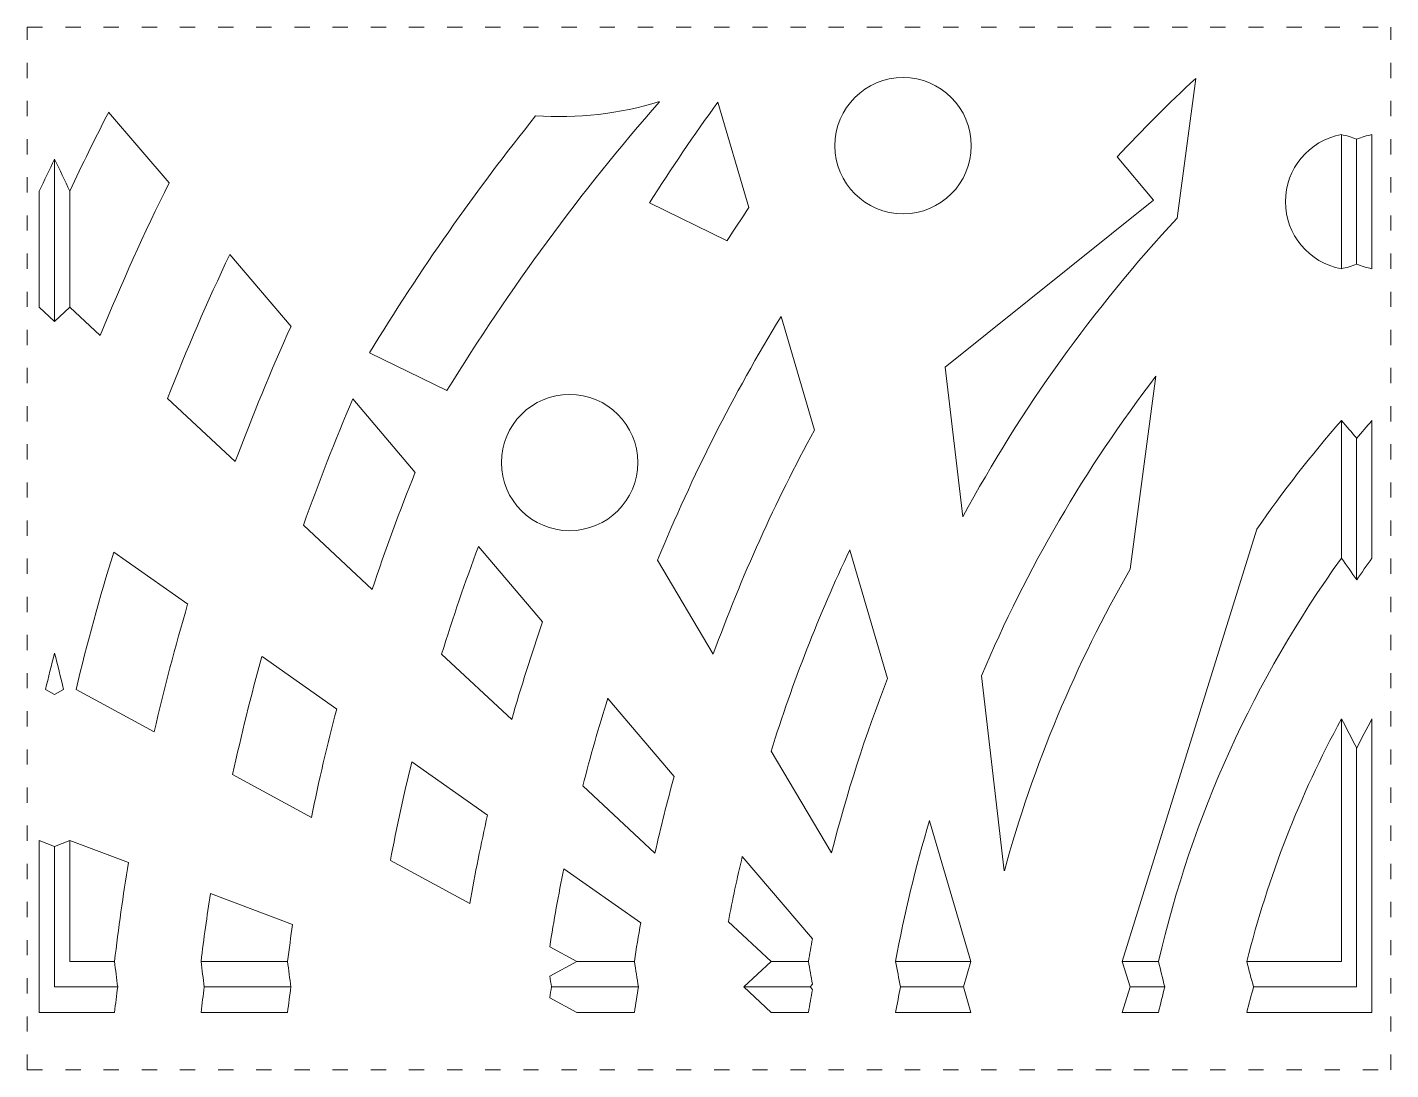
# Model space of a CAD drawing. Header units: millimetres. Extents: x 9016 to 10088, y -1073 to -253.
import ezdxf

# ---------------------------------------------------------------- set-up
doc = ezdxf.new("R2010")
doc.units = ezdxf.units.MM
doc.linetypes.add('ACAD_ISO03W100', pattern=[30, 12, -18])
doc.layers.get('0').update_dxf_attribs({"color": 216, "linetype": 'ACAD_ISO03W100', "lineweight": 0, "true_color": 0x800080})
doc.layers.add('6', color=18, linetype='Continuous', lineweight=0, true_color=0x000000)

msp = doc.modelspace()

# ---------------------------------------------------------------- linework, layer by layer
for p, q in [((9015.7, -252.7), (10087.6, -252.7)), ((9015.7, -1072.7), (9015.7, -252.7)), ((10087.6, -1072.7), (10087.6, -252.7)), ((9015.7, -1072.7), (10087.6, -1072.7))]:
    msp.add_line(p, q)
at = {"layer": '6', "lineweight": 13}
for p, q in [((9934.3, -293), (9919.6, -403)), ((9079.6, -319.4), (9127.1, -375.2)), ((9558.6, -311.6), (9583, -394.5)), ((10048.8, -442.7), (10048.8, -337.1)), ((10060.8, -340.8), (10060.8, -439)), ((10072.8, -337.1), (10072.8, -442.7)), ((9037.1, -484.2), (9037.1, -356.5)), ((9901.1, -388.8), (9872.4, -354.6)), ((9025.1, -381.6), (9025.1, -473)), ((9049.1, -473), (9049.1, -381.6)), ((9565.9, -420.6), (9504.9, -390.8)), ((9737.3, -520.1), (9901.1, -388.8)), ((9174.9, -431.4), (9223, -488)), ((9025.1, -473), (9037.1, -484.2)), ((9049.1, -473), (9037.1, -484.2)), ((9049.1, -473), (9073, -495.2)), ((9608.3, -480.2), (9634.5, -569.6)), ((9345.6, -538.5), (9284.6, -508.8)), ((9751.1, -637.8), (9737.3, -520.1)), ((9903, -527.2), (9882.7, -679)), ((9125.9, -544.7), (9179.2, -594.4)), ((9271.6, -545.1), (9320.7, -602.8)), ((10048.8, -670.4), (10048.8, -562)), ((10072.8, -670.4), (10072.8, -562)), ((10060.8, -687.4), (10060.8, -576)), ((9232.8, -644.4), (9286.9, -694.9)), ((9876.5, -987.6), (9982.4, -647.4)), ((9370.4, -661.1), (9420.8, -720.4)), ((9662.3, -663.9), (9692, -765)), ((9141.8, -706.6), (9083.6, -665.7)), ((9555, -745.7), (9511.2, -671.9)), ((9258.9, -789), (9200.2, -747.7)), ((9341.4, -745.8), (9396.6, -797.3)), ((9783.8, -916.3), (9765.8, -762.8)), ((9030, -773.6), (9037.1, -777.5)), ((9044.2, -773.6), (9037.1, -777.5)), ((9054, -773.6), (9115.4, -807)), ((9472, -780.6), (9524.3, -842)), ((10048.8, -987.6), (10048.8, -796.8)), ((10072.8, -1027.6), (10072.8, -796.8)), ((9647.9, -902.2), (9600.4, -822.2)), ((10060.8, -1007.6), (10060.8, -819.7)), ((9377.5, -872.4), (9318, -830.5)), ((9177.1, -840.5), (9239, -874.2)), ((9452.4, -849.4), (9509.1, -902.3)), ((9724.9, -876.8), (9757.5, -987.6)), ((9025.1, -892.5), (9037.1, -897)), ((9025.1, -1027.6), (9025.1, -892.5)), ((9049.1, -892.5), (9037.1, -897)), ((9037.1, -1007.6), (9037.1, -897)), ((9049.1, -987.6), (9049.1, -892.5)), ((9049.1, -892.5), (9095.2, -909.8)), ((9301.2, -908), (9363.6, -941.9)), ((9577.8, -904.9), (9633, -969.7)), ((9498, -957.2), (9437.5, -914.6)), ((9159.7, -934.1), (9224.3, -958.4)), ((9566.8, -956.2), (9600.4, -987.6)), ((9426.4, -976.1), (9447.6, -987.6)), ((9049.1, -987.6), (9084.3, -987.6)), ((9152.3, -987.6), (9220.3, -987.6)), ((9426.4, -999.1), (9447.6, -987.6)), ((9447.6, -987.6), (9492.9, -987.6)), ((9579, -1007.6), (9600.4, -987.6)), ((9600.4, -987.6), (9629.7, -987.6)), ((9698.3, -987.6), (9757.5, -987.6)), ((9751.6, -1007.6), (9757.5, -987.6)), ((9876.5, -987.6), (9882.7, -1007.6)), ((9876.5, -987.6), (9905.1, -987.6)), ((9974.5, -987.6), (10048.8, -987.6)), ((9037.1, -1007.6), (9086.7, -1007.6)), ((9154.8, -1007.6), (9223, -1007.6)), ((9427.8, -1007.6), (9496.2, -1007.6)), ((9579, -1007.6), (9600.4, -1027.6)), ((9579, -1007.6), (9631.1, -1007.6)), ((9631.1, -1007.6), (9633, -1005.4)), ((9631.1, -1007.6), (9633, -1009.7)), ((9702.2, -1007.6), (9751.6, -1007.6)), ((9751.6, -1007.6), (9757.5, -1027.6)), ((9876.5, -1027.6), (9882.7, -1007.6)), ((9882.7, -1007.6), (9909.9, -1007.6)), ((9979.8, -1007.6), (10060.8, -1007.6)), ((9426.4, -1016.1), (9447.6, -1027.6)), ((9025.1, -1027.6), (9084.3, -1027.6)), ((9152.3, -1027.6), (9220.3, -1027.6)), ((9447.6, -1027.6), (9492.9, -1027.6)), ((9600.4, -1027.6), (9629.7, -1027.6)), ((9698.3, -1027.6), (9757.5, -1027.6)), ((9876.5, -1027.6), (9905.1, -1027.6)), ((9974.5, -1027.6), (10072.8, -1027.6))]:
    msp.add_line(p, q, dxfattribs=at)
for centre, radius, start, end in [((9704.2, -345.9), 53.6, 0, 180), ((10760.3, -1184), 1215, 132.8315, 136.9506), ((10760.3, -1184), 1890, 152.7772, 154.8772), ((10783.9, -1421.1), 1687.5, 138.8772, 148.4667), ((10760.3, -1184), 1485, 144.0188, 147.7126), ((10783.9, -1421.1), 1755, 141.244, 148.6792), ((10058.4, -389.9), 53.6, 100.3062, 259.6938), ((10039.2, -389.9), 53.6, 66.2538, 79.6938), ((10082.4, -389.9), 53.6, 100.3062, 113.7462), ((9704.2, -345.9), 53.6, 180, 0), ((10736.3, -1184), 1890, 154.0335, 154.8772), ((7337.9, -1184), 1890, 25.1228, 25.9665), ((10760.3, -1184), 1822.5, 153.654, 157.7945), ((10760.3, -1184), 1417.5, 146.153, 147.413), ((10760.3, -1184), 1147.5, 137.1081, 151.5771), ((10760.3, -1184), 1755, 154.6046, 158.6349), ((10039.2, -389.9), 53.6, 280.3062, 293.7462), ((10082.4, -389.9), 53.6, 246.2538, 259.6938), ((10760.3, -1184), 1350, 148.5798, 157.7068), ((10760.3, -1184), 1687.5, 155.6394, 159.548), ((10760.3, -1184), 1080, 142.5401, 157.0468), ((10760.3, -1184), 1620, 156.7705, 160.5442), ((9442, -595.1), 53.6, 0, 180), ((10760.3, -1184), 945, 138.839, 145.4031), ((9337.4, -1184), 945, 40.043, 41.161), ((10784.3, -1184), 945, 138.839, 139.957), ((10760.3, -1184), 1282.5, 151.3758, 160.0152), ((9442, -595.1), 53.6, 180, 0), ((10760.3, -1184), 1552.5, 158.0126, 161.6356), ((10760.3, -1184), 1485, 159.3839, 162.8373), ((10760.3, -1184), 1215, 154.6523, 162.6733), ((10760.3, -1184), 1755, 162.8208, 166.4759), ((10760.3, -1184), 877.5, 144.1718, 167.0638), ((9337.4, -1184), 877.5, 34.4672, 35.8282), ((10784.3, -1184), 877.5, 144.1718, 145.5328), ((10760.3, -1184), 1012.5, 150.0802, 164.6669), ((10760.3, -1184), 1687.5, 163.5646, 167.091), ((10760.3, -1184), 1417.5, 160.9071, 164.1676), ((10736.3, -1184), 1755, 165.5139, 166.4759), ((7337.9, -1184), 1755, 13.5241, 14.4861), ((10760.3, -1184), 1620, 164.374, 167.7594), ((10760.3, -1184), 1147.5, 158.5838, 165.7823), ((10760.3, -1184), 1350, 162.6106, 165.6496), ((10760.3, -1184), 1552.5, 165.2585, 168.4886), ((10760.3, -1184), 810, 151.4428, 165.9645), ((9337.4, -1184), 810, 26.7276, 28.5572), ((10784.3, -1184), 810, 151.4428, 153.2724), ((10760.3, -1184), 1485, 166.2292, 169.2873), ((10760.3, -1184), 1282.5, 164.5315, 167.3123), ((10760.3, -1184), 1417.5, 167.2998, 170.1662), ((10760.3, -1184), 1080, 163.4734, 169.5201), ((10760.3, -1184), 1687.5, 170.6487, 173.315), ((10760.3, -1184), 1215, 166.7186, 169.1937), ((10760.3, -1184), 1350, 168.4871, 171.1383), ((10760.3, -1184), 1620, 171.125, 173.0351), ((10760.3, -1184), 1552.5, 171.6435, 172.7307), ((10760.3, -1184), 1282.5, 169.812, 171.1892), ((10760.3, -1184), 1147.5, 169.2381, 170.1429), ((10760.3, -791.1), 1687.5, 186.685, 187.3692), ((10760.3, -791.1), 1620, 186.9649, 187.6781), ((10760.3, -791.1), 1552.5, 187.2693, 188.014), ((10760.3, -791.1), 1282.5, 188.8108, 189.7161), ((10760.3, -791.1), 1147.5, 189.8571, 190.7619), ((10760.3, -791.1), 1080, 190.4799, 191.5609), ((10760.3, -791.1), 877.5, 192.9362, 194.2799), ((10760.3, -791.1), 810, 194.0355, 195.4985), ((10760.3, -1224), 1687.5, 172.6308, 173.315), ((10760.3, -1224), 1620, 172.3219, 173.0351), ((10760.3, -1224), 1552.5, 171.986, 172.7307), ((10760.3, -791.1), 1350, 188.8617, 189.2259), ((10760.3, -1224), 1350, 170.7741, 171.1383), ((10760.3, -1224), 1282.5, 170.2839, 171.1892), ((10760.3, -1224), 1080, 168.4391, 169.5201), ((10760.3, -1224), 877.5, 165.7201, 167.0638), ((10760.3, -1224), 810, 164.5015, 165.9645), ((10760.3, -1224), 1147.5, 169.2381, 170.1429)]:
    msp.add_arc(centre, radius, start, end, dxfattribs=at)
at = {"layer": '6'}
msp.add_arc((9433.4, -50.5), 272.5, 266.1928, 286.9138, dxfattribs=at)

doc.saveas('drawing.dxf')
